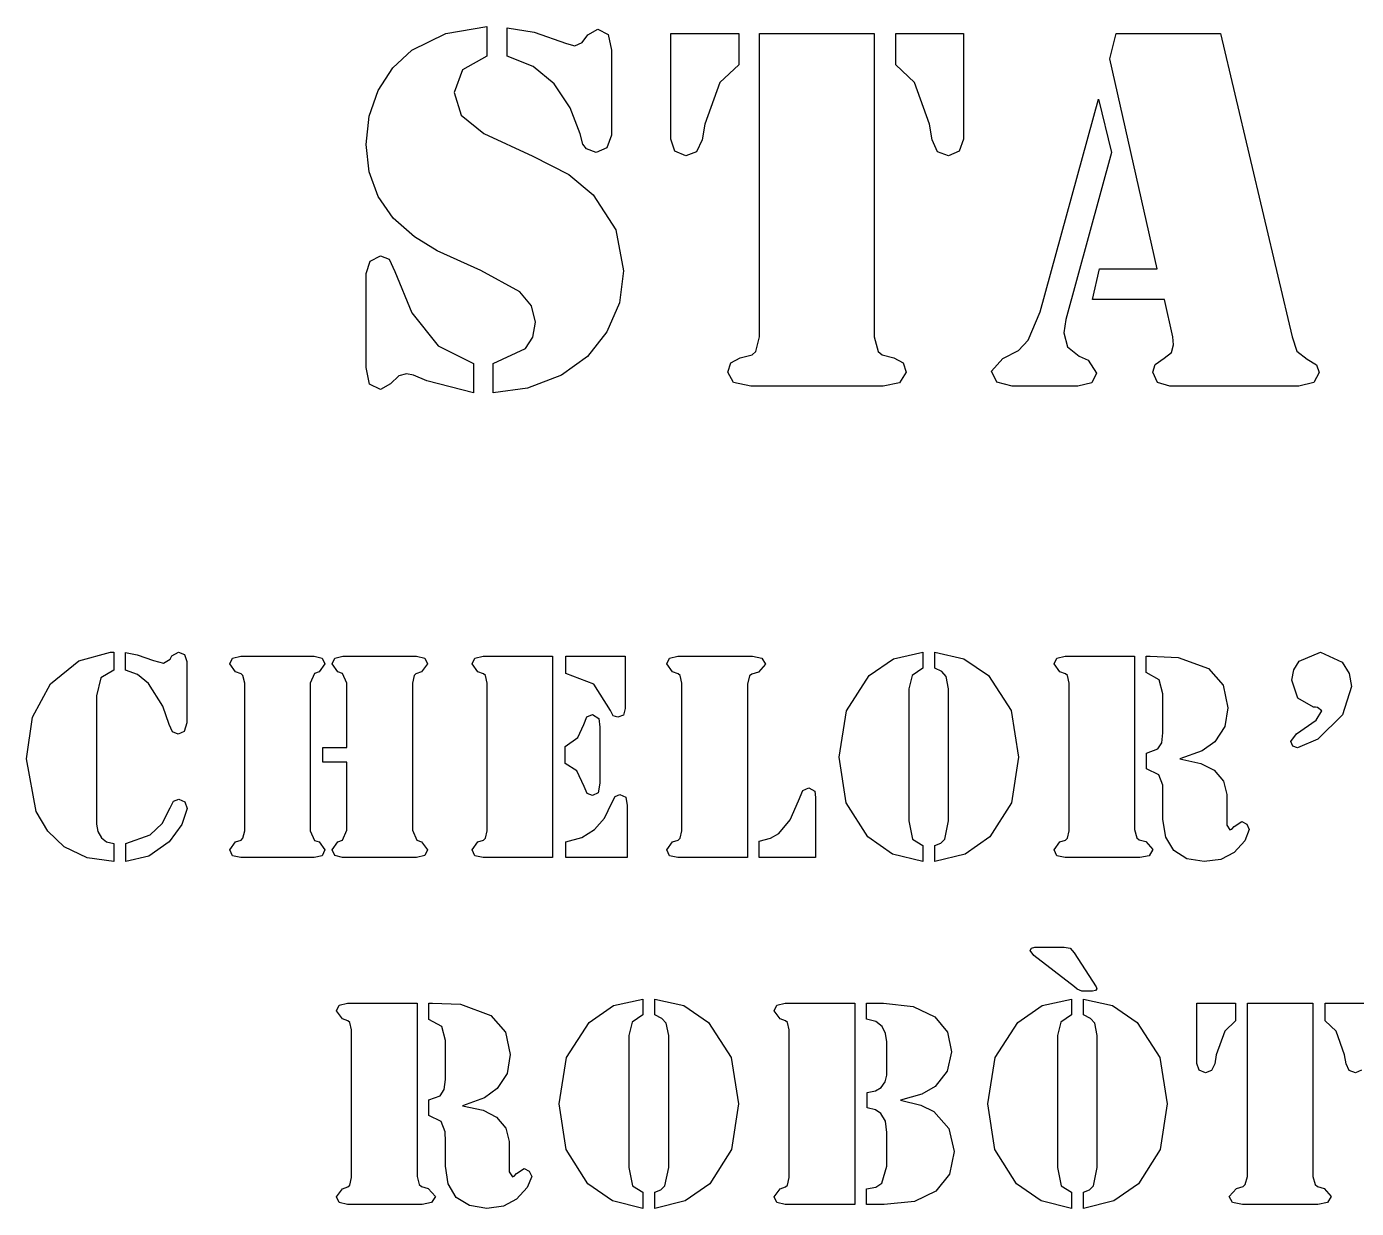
# Model space of a CAD drawing. Extents: x -1 to 447, y 185 to 440.
# Drawn here: x 155.55 to 190.75, y 319.56 to 350.85 of the extents above; entities that cross this region are included whole.
import ezdxf

# ---------------------------------------------------------------- set-up
doc = ezdxf.new("R2010")
doc.units = 0

msp = doc.modelspace()

# ---------------------------------------------------------------- linework, layer by layer
at = {"layer": 'Visible'}
for p, q in [((165.748285, 350.222723), (166.643898, 350.658755)), ((166.643898, 350.658755), (167.730805, 350.845022)), ((167.730805, 350.845022), (167.730805, 350.058681)), ((167.730805, 350.845022), (167.730805, 350.845022)), ((168.270819, 350.058681), (168.270819, 350.810626)), ((168.270819, 350.810626), (168.981754, 350.701353)), ((168.981754, 350.701353), (169.836092, 350.393643)), ((170.253075, 350.428039), (170.403623, 350.626212)), ((170.403623, 350.626212), (170.670058, 350.776495)), ((170.670058, 350.776495), (170.936758, 350.639705)), ((170.936758, 350.639705), (171.025657, 350.222723)), ((172.597545, 350.660343), (174.395387, 350.660343)), ((172.597545, 347.864494), (172.597545, 350.660343)), ((174.395387, 350.660343), (174.395387, 349.833256)), ((174.949159, 342.628132), (174.949159, 350.660343)), ((174.949159, 350.660343), (177.98419, 350.660343)), ((177.98419, 350.660343), (177.98419, 342.628132)), ((178.551721, 349.833256), (178.551721, 350.660343)), ((178.551721, 350.660343), (180.349562, 350.660343)), ((180.349562, 350.660343), (180.349562, 347.864494)), ((184.218295, 349.990419), (184.389216, 350.660343)), ((184.389216, 350.660343), (187.144054, 350.660343)), ((187.144054, 350.660343), (189.044554, 342.628132)), ((165.237375, 349.754675), (165.748285, 350.222723)), ((169.836092, 350.393643), (170.061782, 350.339139)), ((170.061782, 350.339139), (170.253075, 350.428039)), ((171.025657, 350.222723), (171.025657, 347.966888)), ((167.730805, 350.058681), (167.081254, 349.696467)), ((168.95265, 349.786954), (168.270819, 350.058681)), ((168.270819, 350.058681), (168.270819, 350.058681)), ((185.476123, 344.432853), (184.218295, 349.990419)), ((164.852671, 349.156453), (165.237375, 349.754675)), ((167.081254, 349.696467), (166.862444, 349.101684)), ((169.508009, 349.327374), (168.95265, 349.786954)), ((174.395387, 349.833256), (173.896383, 349.361505)), ((179.050724, 349.361505), (178.551721, 349.833256)), ((164.611901, 348.469331), (164.852671, 349.156453)), ((169.93875, 348.691581), (169.508009, 349.327374)), ((173.896383, 349.361505), (173.500038, 348.26084)), ((179.44707, 348.26084), (179.050724, 349.361505)), ((166.862444, 349.101684), (167.047123, 348.500287)), ((182.372564, 343.291177), (183.917464, 348.923885)), ((183.917464, 348.923885), (184.266185, 347.508895)), ((164.531468, 347.720826), (164.611901, 348.469331)), ((167.047123, 348.500287), (167.64852, 348.014777)), ((170.198571, 348.001284), (169.93875, 348.691581)), ((173.500038, 348.26084), (173.431511, 347.843857)), ((179.515597, 347.843857), (179.44707, 348.26084)), ((167.64852, 348.014777), (168.947358, 347.41338)), ((170.266833, 347.734584), (170.198571, 348.001284)), ((171.025657, 347.966888), (170.909506, 347.638805)), ((172.707082, 347.54329), (172.597545, 347.864494)), ((173.431511, 347.843857), (173.281228, 347.529532)), ((179.659001, 347.529532), (179.515597, 347.843857)), ((180.349562, 347.864494), (180.23341, 347.54329)), ((164.611901, 346.996662), (164.531468, 347.720826)), ((168.947358, 347.41338), (169.89774, 346.92787)), ((170.369227, 347.604674), (170.266833, 347.734584)), ((170.622168, 347.515774), (170.369227, 347.604674)), ((170.909506, 347.638805), (170.622168, 347.515774)), ((173.00077, 347.419995), (172.707082, 347.54329)), ((173.281228, 347.529532), (173.00077, 347.419995)), ((179.946073, 347.419995), (179.659001, 347.529532)), ((180.23341, 347.54329), (179.946073, 347.419995)), ((184.266185, 347.508895), (183.056246, 343.093004)), ((164.852671, 346.348698), (164.611901, 346.996662)), ((169.89774, 346.92787), (170.540148, 346.394736)), ((165.254308, 345.776405), (164.852671, 346.348698)), ((170.540148, 346.394736), (171.145249, 345.466843)), ((165.816547, 345.280577), (165.254308, 345.776405)), ((171.145249, 345.466843), (171.346861, 344.378084)), ((166.41133, 344.911219), (165.816547, 345.280577)), ((164.531468, 344.309822), (164.64074, 344.631025)), ((164.64074, 344.631025), (164.914319, 344.774694)), ((164.914319, 344.774694), (165.146623, 344.685794)), ((165.146623, 344.685794), (165.297171, 344.364326)), ((167.566499, 344.384963), (166.41133, 344.911219)), ((164.531468, 341.821419), (164.531468, 344.309822)), ((165.297171, 344.364326), (165.748285, 343.263925)), ((168.605781, 343.824312), (167.566499, 344.384963)), ((171.346861, 344.378084), (171.237588, 343.5338)), ((183.760302, 343.61926), (183.944981, 344.432853)), ((183.944981, 344.432853), (185.476123, 344.432853)), ((168.913227, 343.448339), (168.605781, 343.824312)), ((171.237588, 343.5338), (170.909506, 342.764922)), ((185.667681, 343.61926), (183.760302, 343.61926)), ((185.886226, 342.628132), (185.667681, 343.61926)), ((165.748285, 343.263925), (166.445461, 342.395828)), ((169.015885, 343.017863), (168.913227, 343.448339)), ((182.058239, 342.546111), (182.372564, 343.291177)), ((168.94921, 342.624693), (169.015885, 343.017863)), ((183.056246, 343.093004), (183.001478, 342.737405)), ((168.749185, 342.320422), (168.94921, 342.624693)), ((170.909506, 342.764922), (170.389865, 342.111931)), ((174.846501, 342.24528), (174.949159, 342.628132)), ((177.98419, 342.628132), (178.086849, 342.24528)), ((181.798419, 342.272533), (182.058239, 342.546111)), ((183.001478, 342.737405), (183.102284, 342.368312)), ((185.906864, 342.42308), (185.886226, 342.628132)), ((189.044554, 342.628132), (189.167585, 342.25216)), ((166.445461, 342.395828), (167.375206, 341.924077)), ((167.894847, 341.924077), (168.749185, 342.320422)), ((174.436397, 342.07436), (174.750986, 342.156381)), ((174.750986, 342.156381), (174.846501, 342.24528)), ((178.086849, 342.24528), (178.189242, 342.156381)), ((178.189242, 342.156381), (178.503831, 342.07436)), ((181.388315, 342.053987), (181.798419, 342.272533)), ((183.102284, 342.368312), (183.404967, 342.122249)), ((183.404967, 342.122249), (183.64415, 342.012977)), ((185.660802, 342.067481), (185.852095, 342.218028)), ((185.852095, 342.218028), (185.906864, 342.42308)), ((189.167585, 342.25216), (189.440899, 342.040229)), ((164.627247, 341.380623), (164.531468, 341.821419)), ((167.375206, 341.924077), (167.375206, 341.144615)), ((167.375206, 341.924077), (167.375206, 341.924077)), ((167.894847, 341.144615), (167.894847, 341.924077)), ((170.389865, 342.111931), (169.706182, 341.616367)), ((174.108314, 341.698387), (174.190335, 341.942862)), ((174.190335, 341.942862), (174.436397, 342.07436)), ((178.503831, 342.07436), (178.749894, 341.942862)), ((178.749894, 341.942862), (178.831914, 341.698387)), ((181.087484, 341.725904), (181.388315, 342.053987)), ((183.64415, 342.012977), (183.869839, 341.671135)), ((185.359971, 341.691508), (185.414739, 341.89656)), ((185.414739, 341.89656), (185.660802, 342.067481)), ((189.440899, 342.040229), (189.687226, 341.889946)), ((189.687226, 341.889946), (189.755488, 341.684894)), ((165.399565, 341.602873), (165.180754, 341.384063)), ((165.604616, 341.650498), (165.399565, 341.602873)), ((165.789295, 341.616367), (165.604616, 341.650498)), ((166.138016, 341.466084), (165.789295, 341.616367)), ((167.375206, 341.144615), (166.138016, 341.466084)), ((169.706182, 341.616367), (168.803954, 341.274525)), ((174.258597, 341.418194), (174.108314, 341.698387)), ((174.71659, 341.329294), (174.258597, 341.418194)), ((178.831914, 341.698387), (178.654115, 341.411315)), ((181.231153, 341.431952), (181.087484, 341.725904)), ((181.634377, 341.329294), (181.231153, 341.431952)), ((183.744956, 341.414754), (183.370836, 341.329294)), ((183.869839, 341.671135), (183.744956, 341.414754)), ((185.483002, 341.425073), (185.359971, 341.691508)), ((185.811085, 341.329294), (185.483002, 341.425073)), ((189.622138, 341.418194), (189.222353, 341.329294)), ((189.755488, 341.684894), (189.622138, 341.418194)), ((164.914319, 341.233515), (164.627247, 341.380623)), ((165.180754, 341.384063), (164.914319, 341.233515)), ((168.803954, 341.274525), (167.894847, 341.144615)), ((174.94228, 341.329294), (174.71659, 341.329294)), ((177.99107, 341.329294), (174.94228, 341.329294)), ((178.216759, 341.329294), (177.99107, 341.329294)), ((178.654115, 341.411315), (178.216759, 341.329294)), ((183.370836, 341.329294), (181.634377, 341.329294)), ((189.222353, 341.329294), (185.811085, 341.329294)), ((156.180964, 333.444721), (156.927088, 334.054055)), ((156.927088, 334.054055), (157.766874, 334.284507)), ((157.766874, 334.284507), (157.856832, 334.280538)), ((157.856832, 334.280538), (157.856832, 333.807993)), ((158.165336, 333.804024), (158.165336, 334.27657)), ((158.165336, 334.27657), (158.47384, 334.210159)), ((158.47384, 334.210159), (158.907491, 334.061728)), ((158.907491, 334.061728), (159.173133, 333.991614)), ((159.173133, 333.991614), (159.345112, 334.093214)), ((159.345112, 334.093214), (159.395647, 334.186876)), ((159.395647, 334.186876), (159.571595, 334.280538)), ((159.571595, 334.280538), (159.731668, 334.218097)), ((159.731668, 334.218097), (159.790405, 334.034476)), ((159.790405, 334.034476), (159.790405, 332.409407)), ((160.923879, 333.972035), (160.997962, 334.120466)), ((160.997962, 334.120466), (161.216772, 334.175234)), ((161.216772, 334.175234), (161.318372, 334.175234)), ((161.318372, 334.175234), (163.060651, 334.175234)), ((163.060651, 334.175234), (163.161986, 334.175234)), ((163.161986, 334.175234), (163.370213, 334.124434)), ((163.370213, 334.124434), (163.439534, 333.972035)), ((163.638765, 333.972035), (163.708879, 334.124434)), ((163.708879, 334.124434), (163.920016, 334.175234)), ((163.920016, 334.175234), (164.021352, 334.175234)), ((164.021352, 334.175234), (165.759662, 334.175234)), ((165.759662, 334.175234), (165.865231, 334.175234)), ((165.865231, 334.175234), (166.084835, 334.124434)), ((166.084835, 334.124434), (166.158124, 333.972035)), ((167.338429, 333.972035), (167.412777, 334.120466)), ((167.412777, 334.120466), (167.631587, 334.175234)), ((167.631587, 334.175234), (167.733187, 334.175234)), ((167.733187, 334.175234), (169.471497, 334.175234)), ((169.471497, 334.175234), (169.471497, 328.843093)), ((169.818894, 334.175234), (171.393163, 334.175234)), ((169.818894, 333.718035), (169.818894, 334.175234)), ((171.393163, 334.175234), (171.393163, 332.792259)), ((172.491712, 333.972035), (172.565795, 334.120466)), ((172.565795, 334.120466), (172.784605, 334.175234)), ((172.784605, 334.175234), (172.886205, 334.175234)), ((172.886205, 334.175234), (174.62822, 334.175234)), ((174.62822, 334.175234), (174.76104, 334.175234)), ((174.76104, 334.175234), (175.007102, 334.128139)), ((175.007102, 334.128139), (175.108702, 333.964097)), ((177.847666, 333.663266), (178.496158, 334.108824)), ((178.496158, 334.108824), (179.26583, 334.280538)), ((179.26583, 334.280538), (179.26583, 333.858793)), ((179.585976, 333.858793), (179.585976, 334.280538)), ((179.585976, 334.280538), (180.355648, 334.108824)), ((180.355648, 334.108824), (181.007845, 333.663266)), ((182.74298, 333.972035), (182.817063, 334.120466)), ((182.817063, 334.120466), (183.035874, 334.175234)), ((183.035874, 334.175234), (183.137473, 334.175234)), ((183.137473, 334.175234), (184.875784, 334.175234)), ((184.875784, 334.175234), (184.875784, 329.585249)), ((185.184288, 333.741583), (185.184288, 334.175234)), ((185.184288, 334.175234), (185.285887, 334.175234)), ((185.285887, 334.175234), (186.024074, 334.143749)), ((186.024074, 334.143749), (186.832904, 333.846887)), ((189.087416, 333.811962), (189.231878, 334.042414)), ((189.231878, 334.042414), (189.79835, 334.280538)), ((189.79835, 334.280538), (190.372496, 334.018866)), ((189.79835, 334.280538), (189.79835, 334.280538)), ((157.856832, 333.807993), (157.512874, 333.604793)), ((158.485746, 333.694752), (158.165336, 333.804024)), ((158.165336, 333.804024), (158.165336, 333.804024)), ((158.774671, 333.456362), (158.485746, 333.694752)), ((161.079982, 333.761162), (160.923879, 333.972035)), ((161.228414, 333.706393), (161.079982, 333.761162)), ((161.275509, 333.663266), (161.228414, 333.706393)), ((163.169924, 333.722004), (163.056682, 333.4643)), ((163.291103, 333.761162), (163.169924, 333.722004)), ((163.439534, 333.972035), (163.291103, 333.761162)), ((163.787196, 333.761162), (163.638765, 333.972035)), ((163.912079, 333.722004), (163.787196, 333.761162)), ((164.02532, 333.4643), (163.912079, 333.722004)), ((165.84962, 333.706393), (165.806493, 333.663266)), ((166.00202, 333.761162), (165.84962, 333.706393)), ((166.158124, 333.972035), (166.00202, 333.761162)), ((167.494797, 333.761162), (167.338429, 333.972035)), ((167.643228, 333.706393), (167.494797, 333.761162)), ((167.69006, 333.663266), (167.643228, 333.706393)), ((170.561314, 333.432815), (169.818894, 333.718035)), ((172.647816, 333.761162), (172.491712, 333.972035)), ((172.796247, 333.706393), (172.647816, 333.761162)), ((172.843078, 333.663266), (172.796247, 333.706393)), ((174.741461, 333.702425), (174.682988, 333.655593)), ((174.921378, 333.749256), (174.741461, 333.702425)), ((175.108702, 333.964097), (174.921378, 333.749256)), ((179.26583, 333.858793), (178.984579, 333.667235)), ((179.769596, 333.768835), (179.585976, 333.858793)), ((179.585976, 333.858793), (179.585976, 333.858793)), ((179.882838, 333.639983), (179.769596, 333.768835)), ((182.899084, 333.761162), (182.74298, 333.972035)), ((183.04778, 333.706393), (182.899084, 333.761162)), ((183.094611, 333.663266), (183.04778, 333.706393)), ((185.527981, 333.550025), (185.184288, 333.741583)), ((186.832904, 333.846887), (187.21655, 333.406621)), ((189.036616, 333.542352), (189.087416, 333.811962)), ((190.372496, 334.018866), (190.552147, 333.722004)), ((190.552147, 333.722004), (190.618558, 333.374342)), ((155.708418, 332.557839), (156.180964, 333.444721)), ((157.512874, 333.604793), (157.399633, 333.124311)), ((159.157522, 332.854701), (158.774671, 333.456362)), ((161.322341, 333.4643), (161.275509, 333.663266)), ((161.322341, 329.554028), (161.322341, 333.4643)), ((163.056682, 333.4643), (163.056682, 329.554028)), ((164.02532, 331.761179), (164.02532, 333.4643)), ((165.806493, 333.663266), (165.759662, 333.4643)), ((165.759662, 333.4643), (165.759662, 329.569638)), ((167.736891, 333.4643), (167.69006, 333.663266)), ((167.736891, 329.554028), (167.736891, 333.4643)), ((170.99867, 332.741459), (170.561314, 333.432815)), ((172.889909, 333.4643), (172.843078, 333.663266)), ((172.889909, 329.554028), (172.889909, 333.4643)), ((174.682988, 333.655593), (174.624515, 333.436783)), ((174.624515, 333.436783), (174.624515, 328.843093)), ((177.249973, 332.729817), (177.847666, 333.663266)), ((178.984579, 333.667235), (178.902558, 333.3119)), ((179.953217, 333.3119), (179.882838, 333.639983)), ((181.007845, 333.663266), (181.605538, 332.73458)), ((183.141442, 333.4643), (183.094611, 333.663266)), ((183.141442, 329.554028), (183.141442, 333.4643)), ((185.625877, 333.183048), (185.527981, 333.550025)), ((187.21655, 333.406621), (187.344608, 332.811838)), ((189.192985, 333.061869), (189.036616, 333.542352)), ((190.618558, 333.374342), (190.376464, 332.620545)), ((157.399633, 333.124311), (157.399633, 329.897721)), ((178.902558, 333.3119), (178.902558, 329.819669)), ((179.953217, 329.819669), (179.953217, 333.3119)), ((185.625877, 332.147735), (185.625877, 333.183048)), ((189.606792, 332.827449), (189.192985, 333.061869)), ((159.317595, 332.370514), (159.157522, 332.854701)), ((170.377694, 332.569745), (170.522156, 332.628218)), ((170.522156, 332.628218), (170.694135, 332.530586)), ((171.073018, 332.596997), (170.99867, 332.741459)), ((171.346332, 332.616576), (171.197901, 332.561807)), ((171.393163, 332.792259), (171.346332, 332.616576)), ((177.050742, 331.503211), (177.249973, 332.729817)), ((181.605538, 332.73458), (181.804769, 331.503211)), ((187.344608, 332.811838), (187.258618, 332.310983)), ((189.66553, 332.82348), (189.606792, 332.827449)), ((189.71633, 332.815807), (189.66553, 332.82348)), ((189.677171, 332.479787), (189.83354, 332.725849)), ((189.83354, 332.725849), (189.71633, 332.815807)), ((190.376464, 332.620545), (189.727971, 331.976021)), ((155.548081, 331.460348), (155.708418, 332.557839)), ((159.407553, 332.171283), (159.317595, 332.370514)), ((159.790405, 332.409407), (159.720026, 332.182924)), ((170.135336, 332.022852), (170.295673, 332.366545)), ((170.295673, 332.366545), (170.377694, 332.569745)), ((170.694135, 332.530586), (170.721387, 332.300135)), ((170.721387, 332.300135), (170.721387, 330.811855)), ((171.197901, 332.561807), (171.073018, 332.596997)), ((187.258618, 332.310983), (187.00065, 331.90961)), ((189.157795, 332.116514), (189.677171, 332.479787)), ((159.559953, 332.112545), (159.407553, 332.171283)), ((159.720026, 332.182924), (159.559953, 332.112545)), ((169.79958, 331.784462), (170.135336, 332.022852)), ((185.594391, 331.882094), (185.625877, 332.147735)), ((189.009364, 331.921252), (189.157795, 332.116514)), ((189.060164, 331.796104), (189.009364, 331.921252)), ((189.727971, 331.976021), (189.189016, 331.749273)), ((163.388734, 331.761179), (164.02532, 331.761179)), ((163.388734, 331.374359), (163.388734, 331.761179)), ((169.79958, 331.331496), (169.79958, 331.784462)), ((185.188256, 331.612748), (185.489087, 331.722021)), ((185.188256, 331.194707), (185.188256, 331.612748)), ((185.489087, 331.722021), (185.594391, 331.882094)), ((186.660925, 331.667252), (186.074874, 331.45638)), ((187.00065, 331.90961), (186.660925, 331.667252)), ((189.189016, 331.749273), (189.060164, 331.796104)), ((155.798112, 330.065731), (155.548081, 331.460348)), ((164.02532, 331.374359), (163.388734, 331.374359)), ((164.02532, 329.569638), (164.02532, 331.374359)), ((170.116021, 331.139938), (169.79958, 331.331496)), ((169.79958, 331.331496), (169.79958, 331.331496)), ((177.241241, 330.297241), (177.050742, 331.503211)), ((181.804769, 331.503211), (181.614269, 330.297241)), ((186.074874, 331.45638), (186.625736, 331.3352)), ((186.074874, 331.45638), (186.074874, 331.45638)), ((186.625736, 331.3352), (186.977367, 331.155549)), ((170.307315, 330.725866), (170.116021, 331.139938)), ((185.51237, 331.034634), (185.188256, 331.194707)), ((185.621908, 330.765024), (185.51237, 331.034634)), ((186.977367, 331.155549), (187.227397, 330.866624)), ((187.227397, 330.866624), (187.317091, 330.511024)), ((170.389335, 330.542245), (170.307315, 330.725866)), ((170.530093, 330.487741), (170.389335, 330.542245)), ((170.678525, 330.557856), (170.530093, 330.487741)), ((170.721387, 330.811855), (170.678525, 330.557856)), ((171.123818, 330.464193), (171.25267, 330.511024)), ((171.25267, 330.511024), (171.405069, 330.444614)), ((175.979974, 330.343014), (176.093216, 330.624266)), ((176.093216, 330.624266), (176.24932, 330.694645)), ((176.24932, 330.694645), (176.409657, 330.604687)), ((176.409657, 330.604687), (176.43294, 330.432972)), ((185.625877, 330.511024), (185.621908, 330.765024)), ((185.625877, 329.854859), (185.625877, 330.511024)), ((187.317091, 330.511024), (187.317091, 329.702459)), ((159.137943, 329.745321), (159.348816, 330.163362)), ((159.348816, 330.163362), (159.438774, 330.33931)), ((159.438774, 330.33931), (159.579268, 330.393814)), ((159.579268, 330.393814), (159.735636, 330.323435)), ((159.735636, 330.323435), (159.798078, 330.147752)), ((170.842566, 329.886079), (171.03386, 330.296183)), ((171.03386, 330.296183), (171.123818, 330.464193)), ((171.405069, 330.444614), (171.447932, 330.2221)), ((171.447932, 330.2221), (171.447932, 328.843093)), ((175.757195, 329.839248), (175.979974, 330.343014)), ((176.43294, 330.432972), (176.43294, 328.843093)), ((177.812476, 329.389986), (177.241241, 330.297241)), ((181.614269, 330.297241), (181.043034, 329.389986)), ((156.108732, 329.539476), (155.798112, 330.065731)), ((157.399633, 329.897721), (157.399633, 329.729711)), ((159.798078, 330.147752), (159.661288, 329.722038)), ((170.576925, 329.589217), (170.842566, 329.886079)), ((175.456364, 329.483649), (175.757195, 329.839248)), ((178.902558, 329.819669), (178.99622, 329.335218)), ((179.847648, 329.335218), (179.953217, 329.819669)), ((185.698108, 329.385224), (185.625877, 329.854859)), ((156.540267, 329.132282), (156.108732, 329.539476)), ((157.399633, 329.729711), (157.434822, 329.538417)), ((157.434822, 329.538417), (157.532454, 329.370407)), ((158.817533, 329.444755), (159.137943, 329.745321)), ((159.661288, 329.722038), (159.317595, 329.261134)), ((161.275509, 329.354797), (161.322341, 329.554028)), ((163.056682, 329.554028), (163.169924, 329.296324)), ((163.912079, 329.307966), (164.02532, 329.569638)), ((165.759662, 329.569638), (165.876872, 329.307966)), ((167.69006, 329.354797), (167.736891, 329.554028)), ((170.240904, 329.374376), (170.576925, 329.589217)), ((172.843078, 329.354797), (172.889909, 329.554028)), ((175.241523, 329.358765), (175.456364, 329.483649)), ((183.094611, 329.354797), (183.141442, 329.554028)), ((184.875784, 329.585249), (184.934257, 329.366438)), ((187.317091, 329.702459), (187.399112, 329.577576)), ((187.399112, 329.577576), (187.449912, 329.593186)), ((187.449912, 329.593186), (187.512353, 329.663301)), ((187.512353, 329.663301), (187.711584, 329.796121)), ((187.711584, 329.796121), (187.844405, 329.726007)), ((187.910815, 329.585249), (187.793605, 329.288386)), ((187.844405, 329.726007), (187.910815, 329.585249)), ((157.148808, 328.836214), (156.540267, 329.132282)), ((157.532454, 329.370407), (157.665274, 329.257166)), ((157.665274, 329.257166), (157.856832, 329.214303)), ((157.856832, 329.214303), (157.856832, 328.737525)), ((158.176978, 329.214303), (158.817533, 329.444755)), ((158.176978, 328.737525), (158.176978, 329.214303)), ((159.317595, 329.261134), (158.786312, 328.878283)), ((160.923879, 329.046293), (161.079982, 329.257166)), ((161.079982, 329.257166), (161.228414, 329.307966)), ((161.228414, 329.307966), (161.275509, 329.354797)), ((163.169924, 329.296324), (163.291103, 329.257166)), ((163.291103, 329.257166), (163.439534, 329.046293)), ((163.638765, 329.050262), (163.787196, 329.265103)), ((163.787196, 329.265103), (163.912079, 329.307966)), ((165.876872, 329.307966), (166.00202, 329.265103)), ((166.00202, 329.265103), (166.158124, 329.050262)), ((167.338429, 329.046293), (167.494797, 329.257166)), ((167.494797, 329.257166), (167.643228, 329.307966)), ((167.643228, 329.307966), (167.69006, 329.354797)), ((169.822863, 329.265103), (170.240904, 329.374376)), ((169.822863, 328.843093), (169.822863, 329.265103)), ((172.491712, 329.046293), (172.647816, 329.257166)), ((172.647816, 329.257166), (172.796247, 329.307966)), ((172.796247, 329.307966), (172.843078, 329.354797)), ((174.940692, 329.280713), (175.241523, 329.358765)), ((174.940692, 328.843093), (174.940692, 329.280713)), ((178.468906, 328.935962), (177.812476, 329.389986)), ((178.99622, 329.335218), (179.26583, 329.167207)), ((179.26583, 329.167207), (179.26583, 328.737525)), ((179.585976, 329.167207), (179.742344, 329.225945)), ((179.585976, 328.737525), (179.585976, 329.167207)), ((179.742344, 329.225945), (179.847648, 329.335218)), ((181.043034, 329.389986), (180.38581, 328.933845)), ((182.74298, 329.046293), (182.899084, 329.257166)), ((182.899084, 329.257166), (183.04778, 329.307966)), ((183.04778, 329.307966), (183.094611, 329.354797)), ((184.934257, 329.366438), (184.992994, 329.315638)), ((184.992994, 329.315638), (185.172646, 329.268807)), ((185.172646, 329.268807), (185.360235, 329.053966)), ((185.914801, 329.030683), (185.698108, 329.385224)), ((187.793605, 329.288386), (187.508649, 328.979883)), ((157.856832, 328.737525), (157.148808, 328.836214)), ((158.786312, 328.878283), (158.176978, 328.737525)), ((160.997962, 328.893893), (160.923879, 329.046293)), ((161.216772, 328.843093), (160.997962, 328.893893)), ((161.318372, 328.843093), (161.216772, 328.843093)), ((163.060651, 328.843093), (161.318372, 328.843093)), ((163.161986, 328.843093), (163.060651, 328.843093)), ((163.370213, 328.893893), (163.161986, 328.843093)), ((163.439534, 329.046293), (163.370213, 328.893893)), ((163.707027, 328.894951), (163.638765, 329.050262)), ((163.912079, 328.843093), (163.707027, 328.894951)), ((164.021352, 328.843093), (163.912079, 328.843093)), ((165.759662, 328.843093), (164.021352, 328.843093)), ((165.865231, 328.843093), (165.759662, 328.843093)), ((166.084835, 328.894951), (165.865231, 328.843093)), ((166.158124, 329.050262), (166.084835, 328.894951)), ((167.412777, 328.893893), (167.338429, 329.046293)), ((167.631587, 328.843093), (167.412777, 328.893893)), ((167.733187, 328.843093), (167.631587, 328.843093)), ((169.471497, 328.843093), (167.733187, 328.843093)), ((171.447932, 328.843093), (169.822863, 328.843093)), ((172.565795, 328.893893), (172.491712, 329.046293)), ((172.784605, 328.843093), (172.565795, 328.893893)), ((172.886205, 328.843093), (172.784605, 328.843093)), ((174.624515, 328.843093), (172.886205, 328.843093)), ((176.43294, 328.843093), (174.940692, 328.843093)), ((179.26583, 328.737525), (178.468906, 328.935962)), ((180.38581, 328.933845), (179.585976, 328.737525)), ((182.817063, 328.893893), (182.74298, 329.046293)), ((183.035874, 328.843093), (182.817063, 328.893893)), ((183.137473, 328.843093), (183.035874, 328.843093)), ((184.879752, 328.843093), (183.137473, 328.843093)), ((185.012573, 328.843093), (184.879752, 328.843093)), ((185.258635, 328.889924), (185.012573, 328.843093)), ((185.360235, 329.053966), (185.258635, 328.889924)), ((186.260611, 328.810814), (185.914801, 329.030683)), ((186.719398, 328.737525), (186.260611, 328.810814)), ((187.160987, 328.796262), (186.719398, 328.737525)), ((187.508649, 328.979883), (187.160987, 328.796262)), ((158.176978, 328.737525), (158.176978, 328.737525)), ((182.110891, 326.383794), (182.15005, 326.4465)), ((182.208523, 326.254942), (182.110891, 326.383794)), ((182.15005, 326.4465), (182.23207, 326.473752)), ((182.23207, 326.473752), (183.013119, 326.473752)), ((182.23207, 326.473752), (182.23207, 326.473752)), ((183.013119, 326.473752), (183.169488, 326.450205)), ((183.169488, 326.450205), (183.275057, 326.325321)), ((183.275057, 326.325321), (183.860843, 325.419125)), ((183.28273, 325.419125), (182.208523, 326.254942)), ((183.357077, 325.364356), (183.28273, 325.419125)), ((183.481961, 325.309587), (183.357077, 325.364356)), ((183.763212, 325.309587), (183.481961, 325.309587)), ((183.841264, 325.325198), (183.763212, 325.309587)), ((183.876454, 325.368325), (183.841264, 325.325198)), ((183.860843, 325.419125), (183.876454, 325.368325)), ((163.74936, 324.790211), (163.823708, 324.938642)), ((163.823708, 324.938642), (164.042518, 324.993146)), ((164.042518, 324.993146), (164.144118, 324.993146)), ((164.144118, 324.993146), (165.882164, 324.993146)), ((165.882164, 324.993146), (165.882164, 320.403451)), ((166.190932, 324.559759), (166.190932, 324.993411)), ((166.190932, 324.993411), (166.292532, 324.993411)), ((166.292532, 324.993411), (167.030719, 324.961925)), ((167.030719, 324.961925), (167.839284, 324.665063)), ((170.437754, 324.481442), (171.085982, 324.926736)), ((171.085982, 324.926736), (171.855654, 325.098715)), ((171.855654, 325.098715), (171.855654, 324.676969)), ((172.1758, 324.676969), (172.1758, 325.098715)), ((172.1758, 325.098715), (172.945472, 324.926736)), ((172.945472, 324.926736), (173.597669, 324.481442)), ((175.332804, 324.790211), (175.407152, 324.938642)), ((175.407152, 324.938642), (175.625962, 324.993146)), ((175.625962, 324.993146), (175.727297, 324.993146)), ((175.727297, 324.993146), (177.465608, 324.993146)), ((177.465608, 324.993146), (177.465608, 319.661243)), ((177.782049, 324.563463), (177.782049, 324.993146)), ((177.782049, 324.993146), (178.231311, 324.993146)), ((178.231311, 324.993146), (179.016329, 324.9016)), ((179.016329, 324.9016), (179.590738, 324.626169)), ((181.782808, 324.481442), (182.431301, 324.926736)), ((182.431301, 324.926736), (183.200709, 325.098715)), ((183.200709, 325.098715), (183.200709, 324.676969)), ((183.521119, 324.676969), (183.521119, 325.098715)), ((183.521119, 325.098715), (184.290526, 324.926736)), ((184.290526, 324.926736), (184.942988, 324.481442)), ((186.517786, 324.993146), (187.545162, 324.993146)), ((186.517786, 323.39562), (186.517786, 324.993146)), ((187.545162, 324.993146), (187.545162, 324.520601)), ((187.861603, 320.403451), (187.861603, 324.993146)), ((187.861603, 324.993146), (189.595944, 324.993146)), ((189.595944, 324.993146), (189.595944, 320.403451)), ((189.920059, 324.520601), (189.920059, 324.993146)), ((189.920059, 324.993146), (190.947434, 324.993146)), ((163.905729, 324.579338), (163.74936, 324.790211)), ((164.05416, 324.524569), (163.905729, 324.579338)), ((164.100991, 324.481442), (164.05416, 324.524569)), ((166.534626, 324.368201), (166.190932, 324.559759)), ((167.839284, 324.665063), (168.223194, 324.224797)), ((171.855654, 324.676969), (171.574403, 324.485411)), ((172.35942, 324.587011), (172.1758, 324.676969)), ((172.1758, 324.676969), (172.1758, 324.676969)), ((172.472926, 324.458159), (172.35942, 324.587011)), ((175.489173, 324.579338), (175.332804, 324.790211)), ((175.637604, 324.524569), (175.489173, 324.579338)), ((175.684435, 324.481442), (175.637604, 324.524569)), ((178.028111, 324.50499), (177.782049, 324.563463)), ((179.590738, 324.626169), (179.918821, 324.21977)), ((183.200709, 324.676969), (182.919457, 324.485411)), ((183.704739, 324.587011), (183.521119, 324.676969)), ((183.521119, 324.676969), (183.521119, 324.676969)), ((183.817981, 324.458159), (183.704739, 324.587011)), ((187.545162, 324.520601), (187.259941, 324.250991)), ((190.205279, 324.250991), (189.920059, 324.520601)), ((164.147822, 324.282211), (164.100991, 324.481442)), ((164.147822, 320.372177), (164.147822, 324.282211)), ((166.632257, 324.001224), (166.534626, 324.368201)), ((168.223194, 324.224797), (168.350988, 323.630014)), ((169.840061, 323.547994), (170.437754, 324.481442)), ((171.574403, 324.485411), (171.492382, 324.130076)), ((172.543041, 324.130076), (172.472926, 324.458159)), ((173.597669, 324.481442), (174.195362, 323.552756)), ((175.731266, 324.282211), (175.684435, 324.481442)), ((175.731266, 320.372177), (175.731266, 324.282211)), ((178.196121, 324.37217), (178.028111, 324.50499)), ((178.282111, 324.188549), (178.196121, 324.37217)), ((178.3173, 323.969739), (178.282111, 324.188549)), ((179.918821, 324.21977), (180.032063, 323.704098)), ((181.185115, 323.547994), (181.782808, 324.481442)), ((182.919457, 324.485411), (182.837436, 324.130076)), ((183.888095, 324.130076), (183.817981, 324.458159)), ((184.942988, 324.481442), (185.540681, 323.552756)), ((187.259941, 324.250991), (187.033458, 323.622077)), ((190.431762, 323.622077), (190.205279, 324.250991)), ((166.632257, 322.965937), (166.632257, 324.001224)), ((171.492382, 324.130076), (171.492382, 320.637819)), ((172.543041, 320.637819), (172.543041, 324.130076)), ((178.3173, 323.294047), (178.3173, 323.969739)), ((182.837436, 324.130076), (182.837436, 320.637819)), ((183.888095, 320.637819), (183.888095, 324.130076)), ((168.350988, 323.630014), (168.264998, 323.129026)), ((169.64083, 322.321413), (169.840061, 323.547994)), ((174.195362, 323.552756), (174.394593, 322.321413)), ((180.032063, 323.704098), (179.914853, 323.188584)), ((180.985884, 322.321413), (181.185115, 323.547994)), ((185.540681, 323.552756), (185.739912, 322.321413)), ((187.033458, 323.622077), (186.9943, 323.383899)), ((190.47092, 323.383899), (190.431762, 323.622077)), ((168.264998, 323.129026), (168.007295, 322.727654)), ((178.3173, 323.079205), (178.3173, 323.294047)), ((179.914853, 323.188584), (179.594442, 322.786233)), ((186.580227, 323.212026), (186.517786, 323.39562)), ((186.748238, 323.1417), (186.580227, 323.212026)), ((186.908575, 323.204221), (186.748238, 323.1417)), ((186.9943, 323.383899), (186.908575, 323.204221)), ((190.552941, 323.204221), (190.47092, 323.383899)), ((190.716983, 323.1417), (190.552941, 323.204221)), ((190.881024, 323.212026), (190.716983, 323.1417)), ((166.601036, 322.700323), (166.632257, 322.965937)), ((178.164901, 322.754985), (178.270469, 322.907332)), ((178.270469, 322.907332), (178.3173, 323.079205)), ((179.594442, 322.786233), (179.243076, 322.583112)), ((166.194901, 322.430792), (166.495467, 322.540171)), ((166.194901, 322.01283), (166.194901, 322.430792)), ((166.495467, 322.540171), (166.601036, 322.700323)), ((167.667305, 322.485481), (167.081519, 322.274529)), ((168.007295, 322.727654), (167.667305, 322.485481)), ((177.793691, 322.626081), (178.016469, 322.66516)), ((177.793691, 322.21984), (177.793691, 322.626081)), ((178.016469, 322.66516), (178.164901, 322.754985)), ((179.243076, 322.583112), (178.680573, 322.42296)), ((178.680573, 322.42296), (179.219528, 322.28625)), ((178.680573, 322.42296), (178.680573, 322.42296)), ((167.081519, 322.274529), (167.63238, 322.15343)), ((167.081519, 322.274529), (167.081519, 322.274529)), ((167.63238, 322.15343), (167.983747, 321.973751)), ((169.83133, 321.115365), (169.64083, 322.321413)), ((174.394593, 322.321413), (174.204358, 321.115365)), ((178.016469, 322.169066), (177.793691, 322.21984)), ((178.160932, 322.067493), (178.016469, 322.169066)), ((178.282111, 321.868288), (178.160932, 322.067493)), ((179.219528, 322.28625), (179.563222, 322.118266)), ((179.563222, 322.118266), (179.961684, 321.672973)), ((181.176384, 321.115365), (180.985884, 322.321413)), ((185.739912, 322.321413), (185.549412, 321.115365)), ((166.519015, 321.852678), (166.194901, 322.01283)), ((166.628288, 321.583147), (166.519015, 321.852678)), ((167.983747, 321.973751), (168.233778, 321.684694)), ((178.3173, 321.563595), (178.282111, 321.868288)), ((166.632257, 321.329227), (166.628288, 321.583147)), ((168.233778, 321.684694), (168.323736, 321.329227)), ((178.3173, 320.676871), (178.3173, 321.563595)), ((179.961684, 321.672973), (180.102442, 321.059696)), ((166.632257, 320.672982), (166.632257, 321.329227)), ((168.323736, 321.329227), (168.323736, 320.520635)), ((170.402564, 320.208136), (169.83133, 321.115365)), ((174.204358, 321.115365), (173.632858, 320.208136)), ((180.102442, 321.059696), (179.979411, 320.464967)), ((181.747619, 320.208136), (181.176384, 321.115365)), ((185.549412, 321.115365), (184.978177, 320.208136)), ((166.704488, 320.203268), (166.632257, 320.672982)), ((178.188448, 320.227662), (178.3173, 320.676871)), ((164.100991, 320.172973), (164.147822, 320.372177)), ((165.882164, 320.403451), (165.940901, 320.184694)), ((168.323736, 320.520635), (168.405757, 320.395619)), ((168.405757, 320.395619), (168.456557, 320.411256)), ((168.456557, 320.411256), (168.518998, 320.481583)), ((168.518998, 320.481583), (168.718229, 320.614377)), ((168.718229, 320.614377), (168.85105, 320.544077)), ((168.91746, 320.403451), (168.80025, 320.106563)), ((168.85105, 320.544077), (168.91746, 320.403451)), ((171.492382, 320.637819), (171.586044, 320.153447)), ((172.437737, 320.153447), (172.543041, 320.637819)), ((175.684435, 320.172973), (175.731266, 320.372177)), ((179.979411, 320.464967), (179.610317, 320.01671)), ((182.837436, 320.637819), (182.931099, 320.153447)), ((183.782791, 320.153447), (183.888095, 320.637819)), ((187.802865, 320.184694), (187.861603, 320.403451)), ((189.595944, 320.403451), (189.654417, 320.184694)), ((163.74936, 319.86439), (163.905729, 320.075315)), ((163.905729, 320.075315), (164.05416, 320.126089)), ((164.05416, 320.126089), (164.100991, 320.172973)), ((165.940901, 320.184694), (165.999374, 320.13392)), ((165.999374, 320.13392), (166.179026, 320.087036)), ((166.179026, 320.087036), (166.366615, 319.872195)), ((166.921446, 319.848753), (166.704488, 320.203268)), ((168.80025, 320.106563), (168.515029, 319.797979)), ((171.05873, 319.754032), (170.402564, 320.208136)), ((171.586044, 320.153447), (171.855654, 319.985463)), ((171.855654, 319.985463), (171.855654, 319.55578)), ((172.1758, 319.985463), (172.332168, 320.044068)), ((172.1758, 319.55578), (172.1758, 319.985463)), ((172.332168, 320.044068), (172.437737, 320.153447)), ((173.632858, 320.208136), (172.975634, 319.752074)), ((175.332804, 319.86439), (175.489173, 320.075315)), ((175.489173, 320.075315), (175.637604, 320.126089)), ((175.637604, 320.126089), (175.684435, 320.172973)), ((177.782049, 320.071399), (178.028111, 320.114368)), ((177.782049, 319.661243), (177.782049, 320.071399)), ((178.028111, 320.114368), (178.188448, 320.227662)), ((179.610317, 320.01671), (179.047814, 319.739374)), ((182.403785, 319.754032), (181.747619, 320.208136)), ((182.931099, 320.153447), (183.200709, 319.985463)), ((183.200709, 319.985463), (183.200709, 319.55578)), ((183.521119, 319.985463), (183.677223, 320.044068)), ((183.521119, 319.55578), (183.521119, 319.985463)), ((183.677223, 320.044068), (183.782791, 320.153447)), ((184.978177, 320.208136), (184.320953, 319.752074)), ((187.38112, 319.872195), (187.56871, 320.087036)), ((187.56871, 320.087036), (187.748361, 320.13392)), ((187.748361, 320.13392), (187.802865, 320.184694)), ((189.654417, 320.184694), (189.713155, 320.13392)), ((189.713155, 320.13392), (189.892807, 320.087036)), ((189.892807, 320.087036), (190.080396, 319.872195)), ((163.823708, 319.712043), (163.74936, 319.86439)), ((164.042518, 319.661243), (163.823708, 319.712043)), ((164.144118, 319.661243), (164.042518, 319.661243)), ((165.886133, 319.661243), (164.144118, 319.661243)), ((166.018953, 319.661243), (165.886133, 319.661243)), ((166.265016, 319.708127), (166.018953, 319.661243)), ((166.366615, 319.872195), (166.265016, 319.708127)), ((167.266991, 319.629043), (166.921446, 319.848753)), ((167.726043, 319.555807), (167.266991, 319.629043)), ((168.167367, 319.614385), (167.726043, 319.555807)), ((168.515029, 319.797979), (168.167367, 319.614385)), ((171.855654, 319.55578), (171.05873, 319.754032)), ((172.975634, 319.752074), (172.1758, 319.55578)), ((175.407152, 319.712043), (175.332804, 319.86439)), ((175.625962, 319.661243), (175.407152, 319.712043)), ((175.727297, 319.661243), (175.625962, 319.661243)), ((177.465608, 319.661243), (175.727297, 319.661243)), ((178.246921, 319.661243), (177.782049, 319.661243)), ((179.047814, 319.739374), (178.246921, 319.661243)), ((183.200709, 319.55578), (182.403785, 319.754032)), ((184.320953, 319.752074), (183.521119, 319.55578)), ((187.46711, 319.712043), (187.38112, 319.872195)), ((187.728782, 319.661243), (187.46711, 319.712043)), ((187.857634, 319.661243), (187.728782, 319.661243)), ((189.599913, 319.661243), (187.857634, 319.661243)), ((189.728765, 319.661243), (189.599913, 319.661243)), ((189.978796, 319.708127), (189.728765, 319.661243)), ((190.080396, 319.872195), (189.978796, 319.708127))]:
    msp.add_line(p, q, dxfattribs=at)

doc.saveas('drawing.dxf')
